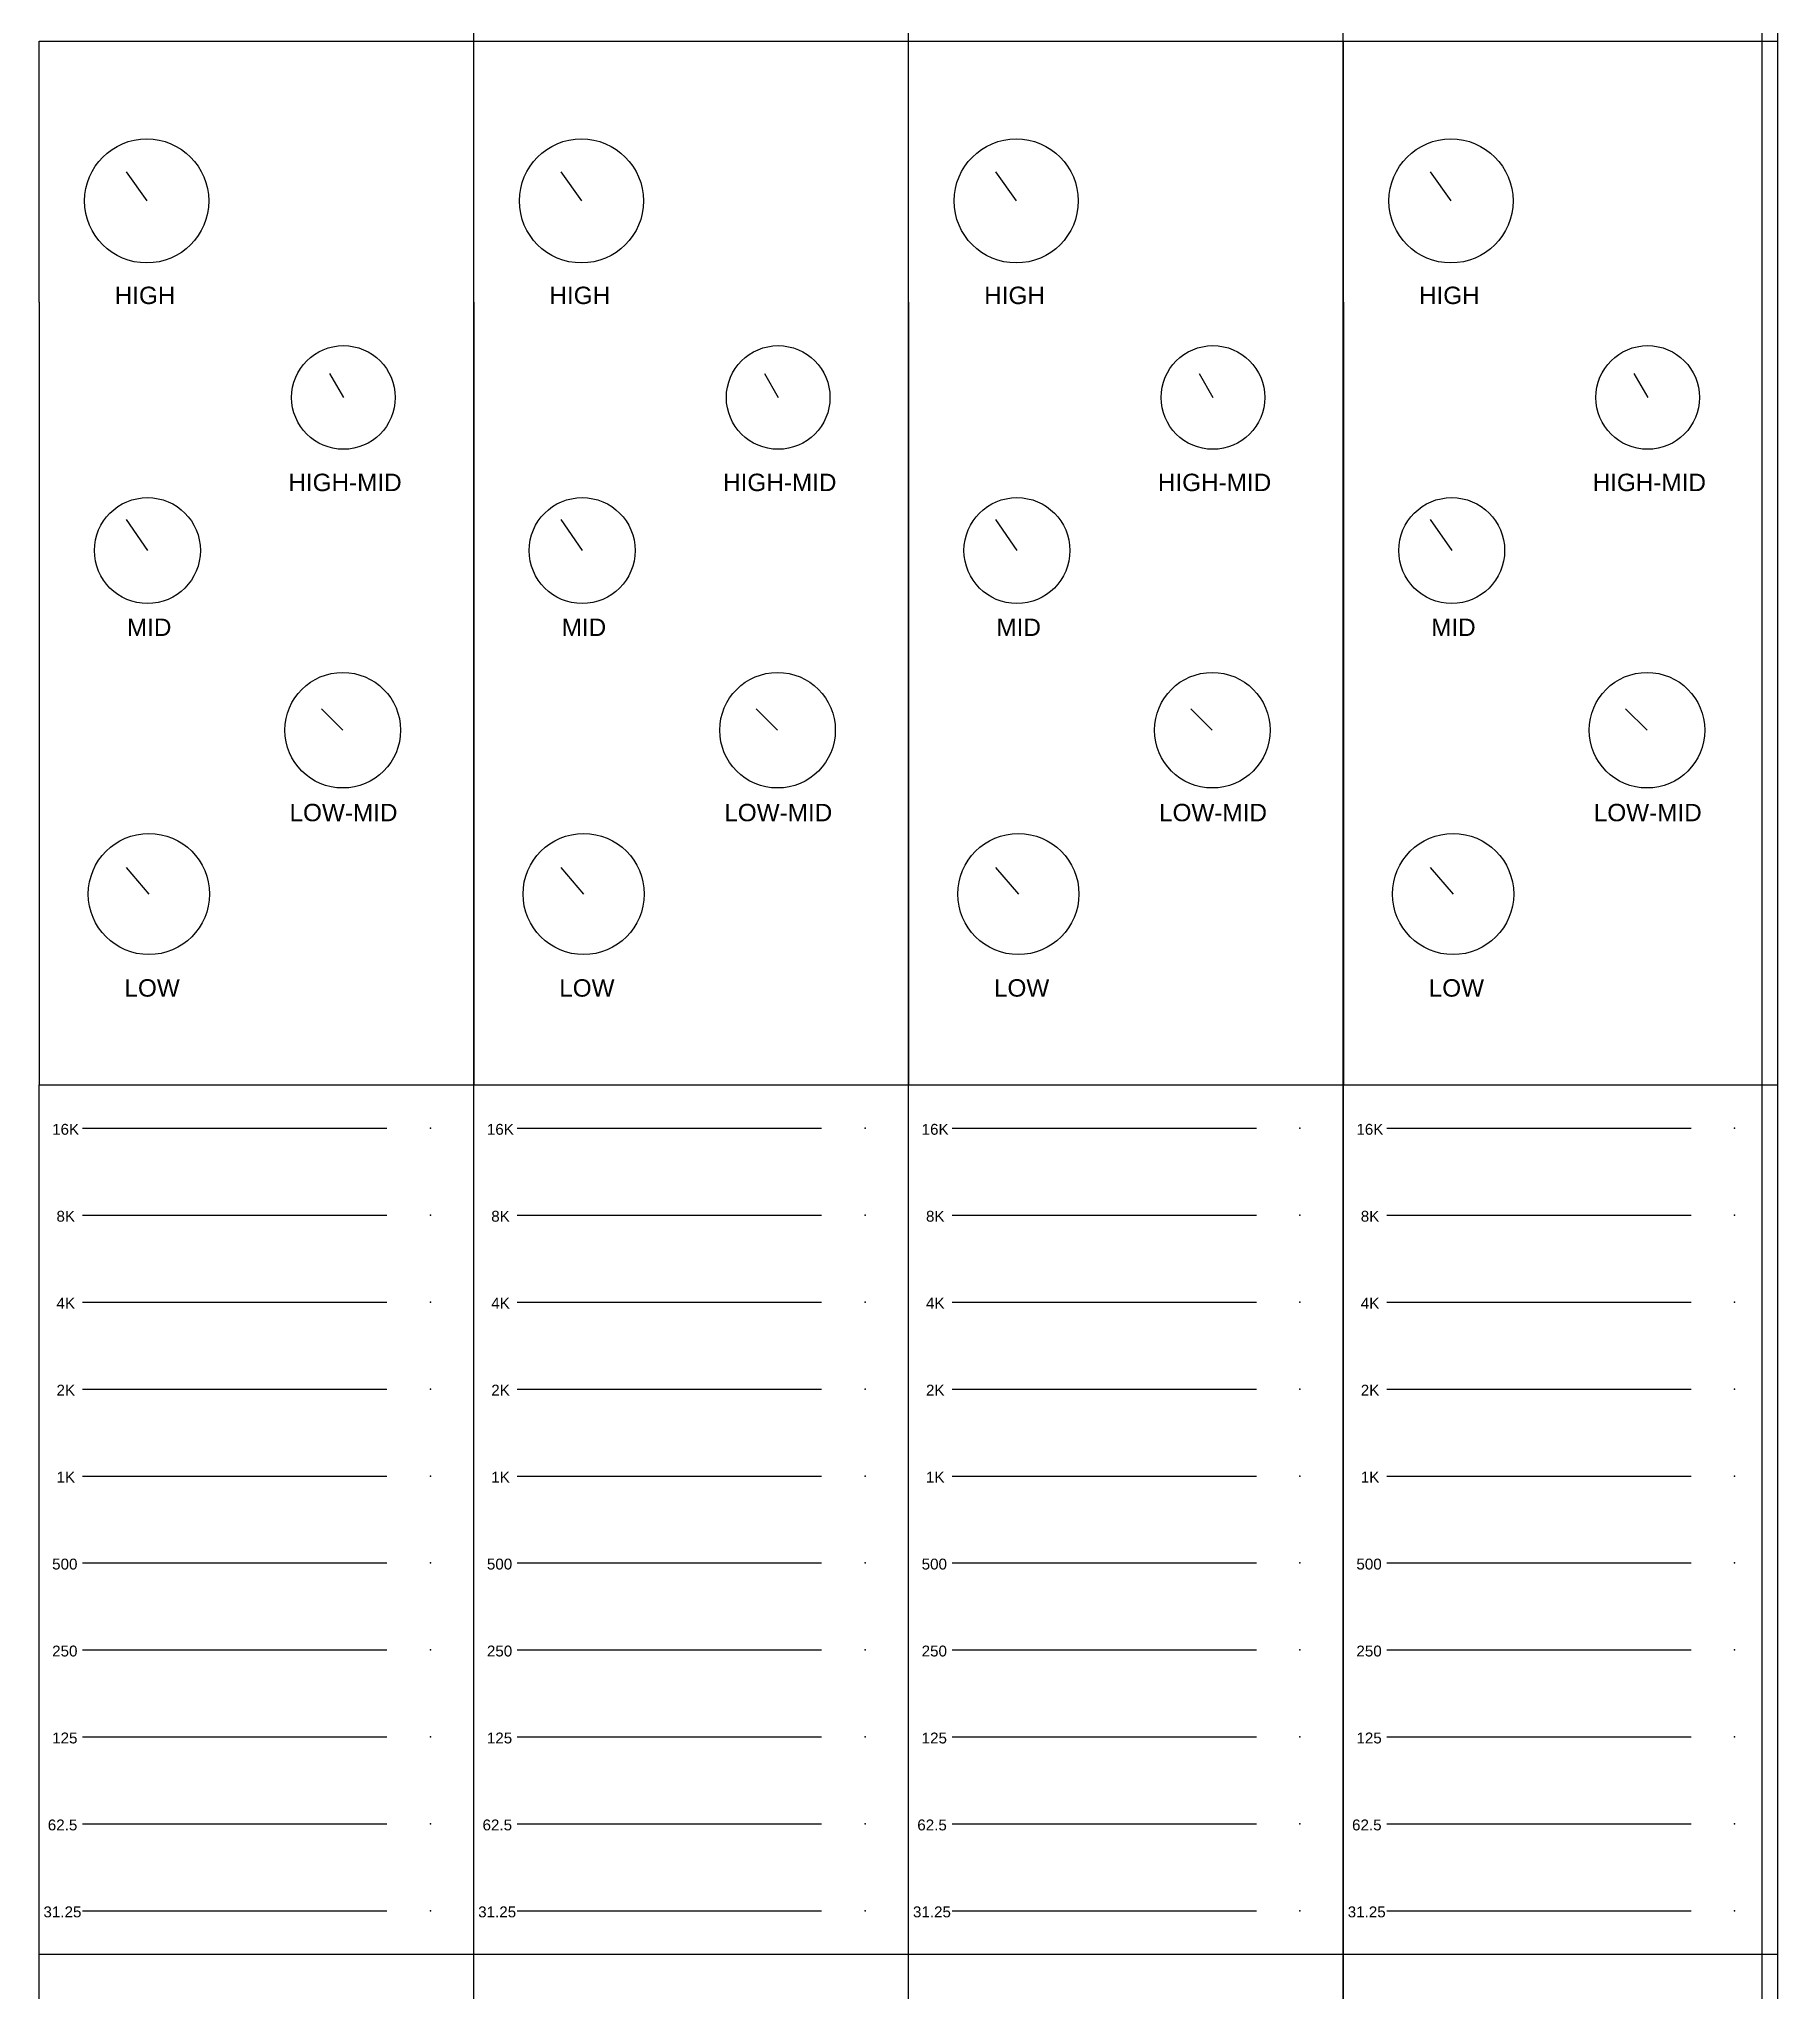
# Model space of a CAD drawing. Header units: inches. Extents: x -1200 to 6105, y -1104 to 2900.
# Drawn here: x 0.3 to 400.2, y 290.1 to 739.5 of the extents above; entities that cross this region are included whole.
import ezdxf

# ---------------------------------------------------------------- set-up
doc = ezdxf.new("R2010")
doc.units = ezdxf.units.IN
doc.header["$MEASUREMENT"] = 0
doc.layers.get('0').update_dxf_attribs({"lineweight": 25, "true_color": 0xffffff})
doc.styles.add('textstyle200', font='')
doc.styles.add('textstyle201', font='')
doc.styles.add('textstyle202', font='')
doc.styles.add('textstyle203', font='')
doc.styles.add('textstyle216', font='')
doc.styles.add('textstyle217', font='')
doc.styles.add('textstyle218', font='')
doc.styles.add('textstyle219', font='')
doc.styles.add('textstyle648', font='')
doc.styles.add('textstyle649', font='')
doc.styles.add('textstyle650', font='')
doc.styles.add('textstyle651', font='')
doc.styles.add('textstyle664', font='')
doc.styles.add('textstyle665', font='')
doc.styles.add('textstyle666', font='')
doc.styles.add('textstyle667', font='')
doc.styles.add('textstyle680', font='')
doc.styles.add('textstyle681', font='')
doc.styles.add('textstyle682', font='')
doc.styles.add('textstyle683', font='')
doc.styles.add('textstyle696', font='')
doc.styles.add('textstyle697', font='')
doc.styles.add('textstyle698', font='')
doc.styles.add('textstyle699', font='')
doc.styles.add('textstyle712', font='')
doc.styles.add('textstyle713', font='')
doc.styles.add('textstyle714', font='')
doc.styles.add('textstyle715', font='')
doc.styles.add('textstyle792', font='')
doc.styles.add('textstyle793', font='')
doc.styles.add('textstyle794', font='')
doc.styles.add('textstyle795', font='')
doc.styles.add('textstyle808', font='')
doc.styles.add('textstyle809', font='')
doc.styles.add('textstyle810', font='')
doc.styles.add('textstyle811', font='')
doc.styles.add('textstyle824', font='')
doc.styles.add('textstyle825', font='')
doc.styles.add('textstyle826', font='')
doc.styles.add('textstyle827', font='')
doc.styles.add('textstyle840', font='')
doc.styles.add('textstyle841', font='')
doc.styles.add('textstyle842', font='')
doc.styles.add('textstyle843', font='')
doc.styles.add('textstyle856', font='')
doc.styles.add('textstyle857', font='')
doc.styles.add('textstyle858', font='')
doc.styles.add('textstyle859', font='')
doc.styles.add('textstyle872', font='')
doc.styles.add('textstyle873', font='')
doc.styles.add('textstyle874', font='')
doc.styles.add('textstyle875', font='')
doc.styles.add('textstyle888', font='')
doc.styles.add('textstyle889', font='')
doc.styles.add('textstyle890', font='')
doc.styles.add('textstyle891', font='')
doc.styles.add('textstyle904', font='')
doc.styles.add('textstyle905', font='')
doc.styles.add('textstyle906', font='')
doc.styles.add('textstyle907', font='')
doc.styles.get('textstyle200').set_extended_font_data('Liberation Sans')
doc.styles.get('textstyle201').set_extended_font_data('Liberation Sans')
doc.styles.get('textstyle202').set_extended_font_data('Liberation Sans')
doc.styles.get('textstyle203').set_extended_font_data('Liberation Sans')
doc.styles.get('textstyle216').set_extended_font_data('Liberation Sans')
doc.styles.get('textstyle217').set_extended_font_data('Liberation Sans')
doc.styles.get('textstyle218').set_extended_font_data('Liberation Sans')
doc.styles.get('textstyle219').set_extended_font_data('Liberation Sans')
doc.styles.get('textstyle648').set_extended_font_data('Liberation Sans')
doc.styles.get('textstyle649').set_extended_font_data('Liberation Sans')
doc.styles.get('textstyle650').set_extended_font_data('Liberation Sans')
doc.styles.get('textstyle651').set_extended_font_data('Liberation Sans')
doc.styles.get('textstyle664').set_extended_font_data('Liberation Sans')
doc.styles.get('textstyle665').set_extended_font_data('Liberation Sans')
doc.styles.get('textstyle666').set_extended_font_data('Liberation Sans')
doc.styles.get('textstyle667').set_extended_font_data('Liberation Sans')
doc.styles.get('textstyle680').set_extended_font_data('Liberation Sans')
doc.styles.get('textstyle681').set_extended_font_data('Liberation Sans')
doc.styles.get('textstyle682').set_extended_font_data('Liberation Sans')
doc.styles.get('textstyle683').set_extended_font_data('Liberation Sans')
doc.styles.get('textstyle696').set_extended_font_data('Liberation Sans')
doc.styles.get('textstyle697').set_extended_font_data('Liberation Sans')
doc.styles.get('textstyle698').set_extended_font_data('Liberation Sans')
doc.styles.get('textstyle699').set_extended_font_data('Liberation Sans')
doc.styles.get('textstyle712').set_extended_font_data('Liberation Sans')
doc.styles.get('textstyle713').set_extended_font_data('Liberation Sans')
doc.styles.get('textstyle714').set_extended_font_data('Liberation Sans')
doc.styles.get('textstyle715').set_extended_font_data('Liberation Sans')
doc.styles.get('textstyle792').set_extended_font_data('Liberation Sans')
doc.styles.get('textstyle793').set_extended_font_data('Liberation Sans')
doc.styles.get('textstyle794').set_extended_font_data('Liberation Sans')
doc.styles.get('textstyle795').set_extended_font_data('Liberation Sans')
doc.styles.get('textstyle808').set_extended_font_data('Liberation Sans')
doc.styles.get('textstyle809').set_extended_font_data('Liberation Sans')
doc.styles.get('textstyle810').set_extended_font_data('Liberation Sans')
doc.styles.get('textstyle811').set_extended_font_data('Liberation Sans')
doc.styles.get('textstyle824').set_extended_font_data('Liberation Sans')
doc.styles.get('textstyle825').set_extended_font_data('Liberation Sans')
doc.styles.get('textstyle826').set_extended_font_data('Liberation Sans')
doc.styles.get('textstyle827').set_extended_font_data('Liberation Sans')
doc.styles.get('textstyle840').set_extended_font_data('Liberation Sans')
doc.styles.get('textstyle841').set_extended_font_data('Liberation Sans')
doc.styles.get('textstyle842').set_extended_font_data('Liberation Sans')
doc.styles.get('textstyle843').set_extended_font_data('Liberation Sans')
doc.styles.get('textstyle856').set_extended_font_data('Liberation Sans')
doc.styles.get('textstyle857').set_extended_font_data('Liberation Sans')
doc.styles.get('textstyle858').set_extended_font_data('Liberation Sans')
doc.styles.get('textstyle859').set_extended_font_data('Liberation Sans')
doc.styles.get('textstyle872').set_extended_font_data('Liberation Sans')
doc.styles.get('textstyle873').set_extended_font_data('Liberation Sans')
doc.styles.get('textstyle874').set_extended_font_data('Liberation Sans')
doc.styles.get('textstyle875').set_extended_font_data('Liberation Sans')
doc.styles.get('textstyle888').set_extended_font_data('Liberation Sans')
doc.styles.get('textstyle889').set_extended_font_data('Liberation Sans')
doc.styles.get('textstyle890').set_extended_font_data('Liberation Sans')
doc.styles.get('textstyle891').set_extended_font_data('Liberation Sans')
doc.styles.get('textstyle904').set_extended_font_data('Liberation Sans')
doc.styles.get('textstyle905').set_extended_font_data('Liberation Sans')
doc.styles.get('textstyle906').set_extended_font_data('Liberation Sans')
doc.styles.get('textstyle907').set_extended_font_data('Liberation Sans')

# ---------------------------------------------------------------- blocks, each defined once
blk = doc.blocks.new('Channelstripmodel')
for p, q in [((1300.22, -1400), (1300.22, 1200)), ((1400.22, -1400), (1400.22, 1200)), ((1500.22, -1400), (1500.22, 1200)), ((1600.22, -1400), (1600.22, 1200)), ((1200.26, 438.97), (1250.26, 438.97)), ((1200.26, 378.97), (1200.26, 438.97)), ((1250.26, 438.97), (1300.22, 438.97)), ((1300.26, 438.97), (1350.26, 438.97)), ((1300.26, 378.97), (1300.26, 438.97)), ((1350.26, 438.97), (1400.22, 438.97)), ((1400.26, 438.97), (1450.26, 438.97)), ((1400.26, 378.97), (1400.26, 438.97)), ((1450.26, 438.97), (1500.22, 438.97)), ((1500.26, 438.97), (1550.26, 438.97)), ((1500.26, 378.97), (1500.26, 438.97)), ((1550.26, 438.97), (1600.22, 438.97)), ((1220.26, 408.97), (1225.01, 402.26)), ((1320.26, 408.97), (1325.01, 402.26)), ((1420.26, 408.97), (1425.01, 402.26)), ((1520.26, 408.97), (1525.01, 402.26)), ((1200.26, 378.97), (1200.26, 198.97)), ((1300.26, 378.97), (1300.26, 198.97)), ((1400.26, 378.97), (1400.26, 198.97)), ((1500.26, 378.97), (1500.26, 198.97)), ((1267.08, 362.59), (1270.26, 357.05)), ((1367.08, 362.59), (1370.26, 357.05)), ((1467.08, 362.59), (1470.26, 357.05)), ((1567.08, 362.59), (1570.26, 357.05)), ((1220.26, 328.97), (1225.18, 321.84)), ((1320.26, 328.97), (1325.18, 321.84)), ((1420.26, 328.97), (1425.18, 321.84)), ((1520.26, 328.97), (1525.18, 321.84)), ((1265.18, 285.43), (1270.11, 280.52)), ((1365.18, 285.43), (1370.11, 280.52)), ((1465.18, 285.43), (1470.11, 280.52)), ((1565.18, 285.43), (1570.11, 280.52)), ((1220.26, 248.97), (1225.51, 242.83)), ((1320.26, 248.97), (1325.51, 242.83)), ((1420.26, 248.97), (1425.51, 242.83)), ((1520.26, 248.97), (1525.51, 242.83)), ((1200.26, -1.03), (1200.26, 198.97)), ((1200.26, 198.97), (1250.26, 198.97)), ((1250.26, 198.97), (1300.22, 198.97)), ((1300.26, -1.03), (1300.26, 198.97)), ((1300.26, 198.97), (1350.26, 198.97)), ((1350.26, 198.97), (1400.22, 198.97)), ((1400.26, -1.03), (1400.26, 198.97)), ((1400.26, 198.97), (1450.26, 198.97)), ((1450.26, 198.97), (1500.22, 198.97)), ((1500.26, -1.03), (1500.26, 198.97)), ((1500.26, 198.97), (1550.26, 198.97)), ((1550.26, 198.97), (1600.22, 198.97)), ((1210.26, 188.97), (1240.26, 188.97)), ((1240.26, 188.97), (1280.26, 188.97)), ((1310.26, 188.97), (1340.26, 188.97)), ((1340.26, 188.97), (1380.26, 188.97)), ((1410.26, 188.97), (1440.26, 188.97)), ((1440.26, 188.97), (1480.26, 188.97)), ((1510.26, 188.97), (1540.26, 188.97)), ((1540.26, 188.97), (1580.26, 188.97)), ((1210.26, 168.97), (1240.26, 168.97)), ((1240.26, 168.97), (1280.26, 168.97)), ((1310.26, 168.97), (1340.26, 168.97)), ((1340.26, 168.97), (1380.26, 168.97)), ((1410.26, 168.97), (1440.26, 168.97)), ((1440.26, 168.97), (1480.26, 168.97)), ((1510.26, 168.97), (1540.26, 168.97)), ((1540.26, 168.97), (1580.26, 168.97)), ((1210.26, 148.97), (1240.26, 148.97)), ((1240.26, 148.97), (1280.26, 148.97)), ((1310.26, 148.97), (1340.26, 148.97)), ((1340.26, 148.97), (1380.26, 148.97)), ((1410.26, 148.97), (1440.26, 148.97)), ((1440.26, 148.97), (1480.26, 148.97)), ((1510.26, 148.97), (1540.26, 148.97)), ((1540.26, 148.97), (1580.26, 148.97)), ((1210.26, 128.97), (1240.26, 128.97)), ((1240.26, 128.97), (1280.26, 128.97)), ((1310.26, 128.97), (1340.26, 128.97)), ((1340.26, 128.97), (1380.26, 128.97)), ((1410.26, 128.97), (1440.26, 128.97)), ((1440.26, 128.97), (1480.26, 128.97)), ((1510.26, 128.97), (1540.26, 128.97)), ((1540.26, 128.97), (1580.26, 128.97)), ((1210.26, 108.97), (1240.26, 108.97)), ((1240.26, 108.97), (1280.26, 108.97)), ((1310.26, 108.97), (1340.26, 108.97)), ((1340.26, 108.97), (1380.26, 108.97)), ((1410.26, 108.97), (1440.26, 108.97)), ((1440.26, 108.97), (1480.26, 108.97)), ((1510.26, 108.97), (1540.26, 108.97)), ((1540.26, 108.97), (1580.26, 108.97)), ((1210.26, 88.97), (1240.26, 88.97)), ((1240.26, 88.97), (1280.26, 88.97)), ((1310.26, 88.97), (1340.26, 88.97)), ((1340.26, 88.97), (1380.26, 88.97)), ((1410.26, 88.97), (1440.26, 88.97)), ((1440.26, 88.97), (1480.26, 88.97)), ((1510.26, 88.97), (1540.26, 88.97)), ((1540.26, 88.97), (1580.26, 88.97)), ((1210.26, 68.97), (1240.26, 68.97)), ((1240.26, 68.97), (1280.26, 68.97)), ((1310.26, 68.97), (1340.26, 68.97)), ((1340.26, 68.97), (1380.26, 68.97)), ((1410.26, 68.97), (1440.26, 68.97)), ((1440.26, 68.97), (1480.26, 68.97)), ((1510.26, 68.97), (1540.26, 68.97)), ((1540.26, 68.97), (1580.26, 68.97)), ((1210.26, 48.97), (1240.26, 48.97)), ((1240.26, 48.97), (1280.26, 48.97)), ((1310.26, 48.97), (1340.26, 48.97)), ((1340.26, 48.97), (1380.26, 48.97)), ((1410.26, 48.97), (1440.26, 48.97)), ((1440.26, 48.97), (1480.26, 48.97)), ((1510.26, 48.97), (1540.26, 48.97)), ((1540.26, 48.97), (1580.26, 48.97)), ((1210.26, 28.97), (1240.26, 28.97)), ((1240.26, 28.97), (1280.26, 28.97)), ((1310.26, 28.97), (1340.26, 28.97)), ((1340.26, 28.97), (1380.26, 28.97)), ((1410.26, 28.97), (1440.26, 28.97)), ((1440.26, 28.97), (1480.26, 28.97)), ((1510.26, 28.97), (1540.26, 28.97)), ((1540.26, 28.97), (1580.26, 28.97)), ((1210.26, 8.97), (1240.26, 8.97)), ((1240.26, 8.97), (1280.26, 8.97)), ((1310.26, 8.97), (1340.26, 8.97)), ((1340.26, 8.97), (1380.26, 8.97)), ((1410.26, 8.97), (1440.26, 8.97)), ((1440.26, 8.97), (1480.26, 8.97)), ((1510.26, 8.97), (1540.26, 8.97)), ((1540.26, 8.97), (1580.26, 8.97)), ((1200.26, -81.03), (1200.26, -1.03)), ((1200.26, -1.03), (1250.26, -1.03)), ((1200.26, -1.03), (1250.26, -1.03)), ((1250.26, -1.03), (1250.26, -1.03)), ((1250.26, -1.03), (1300.22, -1.03)), ((1300.26, -81.03), (1300.26, -1.03)), ((1300.26, -1.03), (1350.26, -1.03)), ((1300.26, -1.03), (1350.26, -1.03)), ((1350.26, -1.03), (1350.26, -1.03)), ((1350.26, -1.03), (1400.22, -1.03)), ((1400.26, -81.03), (1400.26, -1.03)), ((1400.26, -1.03), (1450.26, -1.03)), ((1400.26, -1.03), (1450.26, -1.03)), ((1450.26, -1.03), (1450.26, -1.03)), ((1450.26, -1.03), (1500.22, -1.03)), ((1500.26, -81.03), (1500.26, -1.03)), ((1500.26, -1.03), (1550.26, -1.03)), ((1500.26, -1.03), (1550.26, -1.03)), ((1550.26, -1.03), (1550.26, -1.03)), ((1550.26, -1.03), (1600.22, -1.03))]:
    blk.add_line(p, q)
for centre, radius in [((1225.01, 402.26), 14.27), ((1325.01, 402.26), 14.27), ((1425.01, 402.26), 14.27), ((1525.01, 402.26), 14.27), ((1270.26, 357.05), 11.92), ((1370.26, 357.05), 11.92), ((1470.26, 357.05), 11.92), ((1570.26, 357.05), 11.92), ((1225.18, 321.84), 12.18), ((1325.18, 321.84), 12.18), ((1425.18, 321.84), 12.18), ((1525.18, 321.84), 12.18), ((1270.11, 280.52), 13.29), ((1370.11, 280.52), 13.29), ((1470.11, 280.52), 13.29), ((1570.11, 280.52), 13.29), ((1225.51, 242.83), 13.93), ((1325.51, 242.83), 13.93), ((1425.51, 242.83), 13.93), ((1525.51, 242.83), 13.93)]:
    blk.add_circle(centre, radius)
for p in [(1290.26, 188.97), (1390.26, 188.97), (1490.26, 188.97), (1590.26, 188.97), (1290.26, 168.97), (1390.26, 168.97), (1490.26, 168.97), (1590.26, 168.97), (1290.26, 148.97), (1390.26, 148.97), (1490.26, 148.97), (1590.26, 148.97), (1290.26, 128.97), (1390.26, 128.97), (1490.26, 128.97), (1590.26, 128.97), (1290.26, 108.97), (1390.26, 108.97), (1490.26, 108.97), (1590.26, 108.97), (1290.26, 88.97), (1390.26, 88.97), (1490.26, 88.97), (1590.26, 88.97), (1290.26, 68.97), (1390.26, 68.97), (1490.26, 68.97), (1590.26, 68.97), (1290.26, 48.97), (1390.26, 48.97), (1490.26, 48.97), (1590.26, 48.97), (1290.26, 28.97), (1390.26, 28.97), (1490.26, 28.97), (1590.26, 28.97), (1290.26, 8.97), (1390.26, 8.97), (1490.26, 8.97), (1590.26, 8.97)]:
    blk.add_point(p)
at = {"char_height": 1}
for s, insert, attachment_point, style in [('\\C7;\\H4;HIGH', (1224.63, 380.51), 5, 'textstyle680'), ('\\C7;\\H4;HIGH', (1324.63, 380.51), 5, 'textstyle681'), ('\\C7;\\H4;HIGH', (1424.63, 380.51), 5, 'textstyle682'), ('\\C7;\\H4;HIGH', (1524.63, 380.51), 5, 'textstyle683'), ('\\C7;\\H4;HIGH-MID', (1270.63, 337.49), 5, 'textstyle664'), ('\\C7;\\H4;HIGH-MID', (1370.63, 337.49), 5, 'textstyle665'), ('\\C7;\\H4;HIGH-MID', (1470.63, 337.49), 5, 'textstyle666'), ('\\C7;\\H4;HIGH-MID', (1570.63, 337.49), 5, 'textstyle667'), ('\\C7;\\H4;MID', (1225.58, 304.19), 5, 'textstyle712'), ('\\C7;\\H4;MID', (1325.58, 304.19), 5, 'textstyle713'), ('\\C7;\\H4;MID', (1425.58, 304.19), 5, 'textstyle714'), ('\\C7;\\H4;MID', (1525.58, 304.19), 5, 'textstyle715'), ('\\C7;\\H4;LOW-MID', (1270.28, 261.55), 5, 'textstyle696'), ('\\C7;\\H4;LOW-MID', (1370.28, 261.55), 5, 'textstyle697'), ('\\C7;\\H4;LOW-MID', (1470.28, 261.55), 5, 'textstyle698'), ('\\C7;\\H4;LOW-MID', (1570.28, 261.55), 5, 'textstyle699'), ('\\C7;\\H4;LOW', (1226.26, 221.21), 5, 'textstyle648'), ('\\C7;\\H4;LOW', (1326.26, 221.21), 5, 'textstyle649'), ('\\C7;\\H4;LOW', (1426.26, 221.21), 5, 'textstyle650'), ('\\C7;\\H4;LOW', (1526.26, 221.21), 5, 'textstyle651'), ('\\C7;\\H2.5;16K', (1203.26, 189.97), 1, 'textstyle872'), ('\\C7;\\H2.5;16K', (1303.26, 189.97), 1, 'textstyle873'), ('\\C7;\\H2.5;16K', (1403.26, 189.97), 1, 'textstyle874'), ('\\C7;\\H2.5;16K', (1503.26, 189.97), 1, 'textstyle875'), ('\\C7;\\H2.5;8K', (1204.26, 169.97), 1, 'textstyle856'), ('\\C7;\\H2.5;8K', (1304.26, 169.97), 1, 'textstyle857'), ('\\C7;\\H2.5;8K', (1404.26, 169.97), 1, 'textstyle858'), ('\\C7;\\H2.5;8K', (1504.26, 169.97), 1, 'textstyle859'), ('\\C7;\\H2.5;4K', (1204.26, 149.97), 1, 'textstyle904'), ('\\C7;\\H2.5;4K', (1304.26, 149.97), 1, 'textstyle905'), ('\\C7;\\H2.5;4K', (1404.26, 149.97), 1, 'textstyle906'), ('\\C7;\\H2.5;4K', (1504.26, 149.97), 1, 'textstyle907'), ('\\C7;\\H2.5;2K', (1204.26, 129.97), 1, 'textstyle888'), ('\\C7;\\H2.5;2K', (1304.26, 129.97), 1, 'textstyle889'), ('\\C7;\\H2.5;2K', (1404.26, 129.97), 1, 'textstyle890'), ('\\C7;\\H2.5;2K', (1504.26, 129.97), 1, 'textstyle891'), ('\\C7;\\H2.5;1K', (1204.26, 109.97), 1, 'textstyle808'), ('\\C7;\\H2.5;1K', (1304.26, 109.97), 1, 'textstyle809'), ('\\C7;\\H2.5;1K', (1404.26, 109.97), 1, 'textstyle810'), ('\\C7;\\H2.5;1K', (1504.26, 109.97), 1, 'textstyle811'), ('\\C7;\\H2.5;500', (1203.26, 89.97), 1, 'textstyle792'), ('\\C7;\\H2.5;500', (1303.26, 89.97), 1, 'textstyle793'), ('\\C7;\\H2.5;500', (1403.26, 89.97), 1, 'textstyle794'), ('\\C7;\\H2.5;500', (1503.26, 89.97), 1, 'textstyle795'), ('\\C7;\\H2.5;250', (1203.26, 69.97), 1, 'textstyle840'), ('\\C7;\\H2.5;250', (1303.26, 69.97), 1, 'textstyle841'), ('\\C7;\\H2.5;250', (1403.26, 69.97), 1, 'textstyle842'), ('\\C7;\\H2.5;250', (1503.26, 69.97), 1, 'textstyle843'), ('\\C7;\\H2.5;125', (1203.26, 49.97), 1, 'textstyle824'), ('\\C7;\\H2.5;125', (1303.26, 49.97), 1, 'textstyle825'), ('\\C7;\\H2.5;125', (1403.26, 49.97), 1, 'textstyle826'), ('\\C7;\\H2.5;125', (1503.26, 49.97), 1, 'textstyle827'), ('\\C7;\\H2.5;62.5', (1202.26, 29.97), 1, 'textstyle216'), ('\\C7;\\H2.5;62.5', (1302.26, 29.97), 1, 'textstyle217'), ('\\C7;\\H2.5;62.5', (1402.26, 29.97), 1, 'textstyle218'), ('\\C7;\\H2.5;62.5', (1502.26, 29.97), 1, 'textstyle219'), ('\\C7;\\H2.5;31.25', (1201.26, 9.97), 1, 'textstyle200'), ('\\C7;\\H2.5;31.25', (1301.26, 9.97), 1, 'textstyle201'), ('\\C7;\\H2.5;31.25', (1401.26, 9.97), 1, 'textstyle202'), ('\\C7;\\H2.5;31.25', (1501.26, 9.97), 1, 'textstyle203')]:
    blk.add_mtext(s, dxfattribs=dict(at, insert=insert, attachment_point=attachment_point, style=style))

msp = doc.modelspace()

# ---------------------------------------------------------------- linework, layer by layer
msp.add_line((396.52, 1096.18), (396.52, -1103.82))

# ---------------------------------------------------------------- block references
msp.add_blockref('Channelstripmodel', (-1200, 300))

doc.saveas('drawing.dxf')
